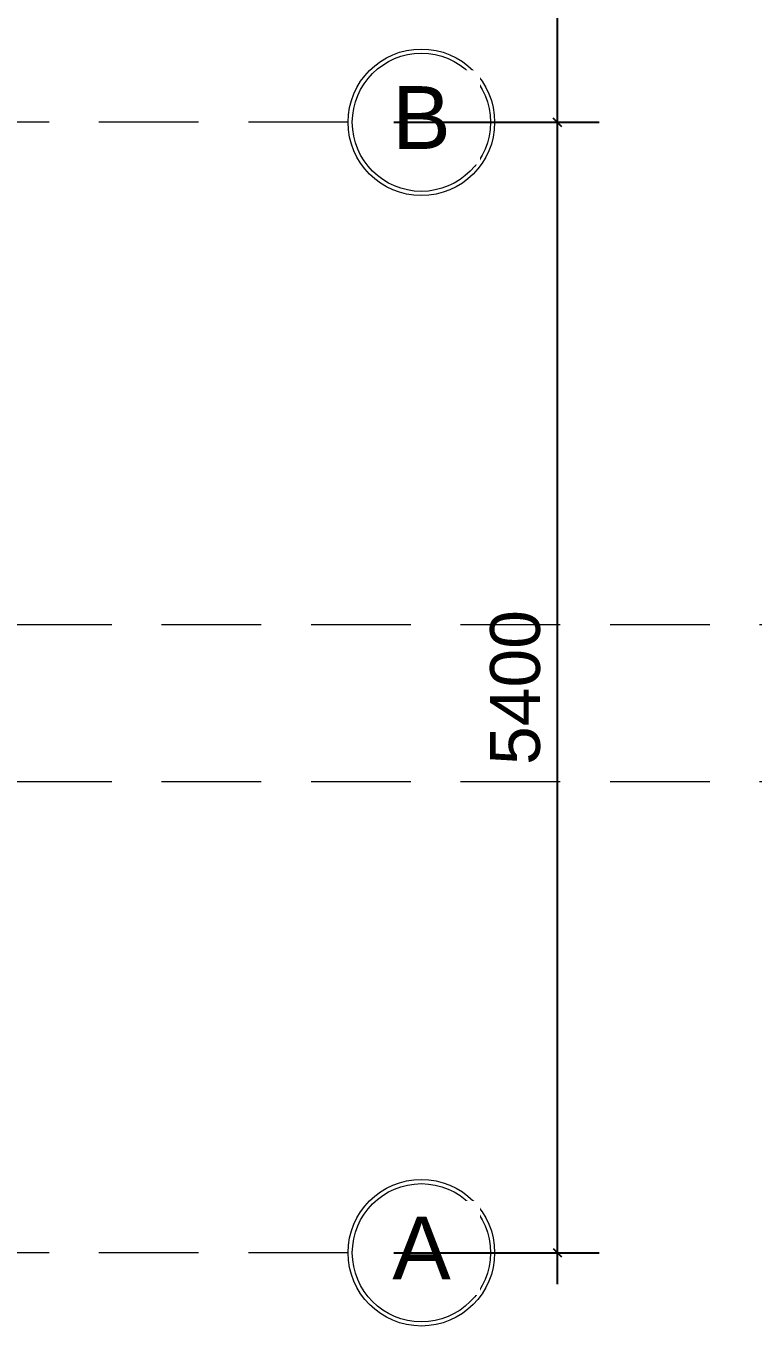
# Model space of a CAD drawing. Header units: millimetres. Extents: x -20510 to 108935, y -243239 to 20306.
# Drawn here: x 37961 to 41434, y -35350 to -29140 of the extents above; entities that cross this region are included whole.
import ezdxf

# ---------------------------------------------------------------- set-up
doc = ezdxf.new("R2010")
doc.units = ezdxf.units.MM
doc.linetypes.add('Hidden', pattern=[714.375, 476.25, -238.125])
for name, color, linetype, lineweight in [('A-ANNO-DIMS', 1, 'Continuous', 9), ('A-FLOR-LEVL', 8, 'Continuous', 9), ('S-GRID', 1, 'Continuous', 9), ('S-GRID-IDEN', 1, 'Continuous', 9)]:
    doc.layers.add(name, color=color, linetype=linetype, lineweight=lineweight)
doc.styles.add('Arial_2', font='arial.ttf', dxfattribs={"height": 300})
doc.styles.add('Arial_5', font='arial.ttf', dxfattribs={"height": 238.125})
doc.dimstyles.new('SecretInternalLinAngDimStyle5p4736185', dxfattribs={"dimscale": 304.8, "dimtxt": 242.94927, "dimasz": 0.130208, "dimexe": 0.656168, "dimexo": 0.0625, "dimgap": 0.260417, "dimtad": 1, "dimdec": 0, "dimrnd": 100, "dimzin": 0, "dimdsep": 46, "dimtxsty": 'Arial_5', "dimblk1": 'OBLIQUE', "dimblk2": 'OBLIQUE', "dimsah": 1, "dimcen": 0.09, "dimdle": 0.492126, "dimazin": 0, "dimtfac": 1, "dimtdec": 4, "dimtix": 1, "dimtmove": 0, "dimatfit": 3, "dimfxl": 2.624672, "dimfxlon": 1, "dimtvp": 1, "dimtolj": 1, "dimtzin": 0, "dimarcsym": 2})

# ---------------------------------------------------------------- blocks, each defined once
blk = doc.blocks.new('Grid - TRUC  D1-102336-02_MẶT BẰNG TẦNG 2')
at = {"layer": 'S-GRID-IDEN'}
for radius in [3.5, 3.3]:
    blk.add_circle((0, 0), radius, dxfattribs=at)
blk = doc.blocks.new('_Oblique')
at = {"color": 0, "linetype": 'ByBlock', "lineweight": -2}
blk.add_line((-0.5, -0.5), (0.5, 0.5), dxfattribs=at)
blk = doc.blocks.new('DIMBLOCK90-02_MẶT BẰNG TẦNG 2')
at = {"layer": 'A-ANNO-DIMS', "color": 0, "lineweight": -2, "transparency": 16777216}
for p, q in [((40500, -35150), (40500, -29450)), ((39719.1, -29600), (40700, -29600)), ((39719.1, -35000), (40700, -35000))]:
    blk.add_line(p, q, dxfattribs=at)
at = {"layer": 'Defpoints', "color": 0, "transparency": 16777216}
for p in [(39700, -29600), (40500, -29600), (39700, -35000)]:
    blk.add_point(p, dxfattribs=at)
at = {"layer": 'A-ANNO-DIMS', "color": 0, "lineweight": -2, "transparency": 16777216, "xscale": 39.6875, "yscale": 39.6875, "zscale": 39.6875}
for p, rotation in [((40500, -29600), 90), ((40500, -35000), 270)]:
    blk.add_blockref('_Oblique', p, dxfattribs=dict(at, rotation=rotation))
at = {"layer": 'A-ANNO-DIMS', "color": 0, "transparency": 16777216, "insert": (40299, -32300), "char_height": 238.12, "width": 879.103, "attachment_point": 5, "rotation": 90, "style": 'Arial_5'}
blk.add_mtext('\\A1;5400', dxfattribs=at)
blk = doc.blocks.new('DIMBLOCK91-02_MẶT BẰNG TẦNG 2')
at = {"layer": 'A-ANNO-DIMS', "color": 0, "lineweight": -2, "transparency": 16777216}
for p, q in [((40500, -29750), (40500, -27050)), ((39719.1, -27200), (40700, -27200)), ((39719.1, -29600), (40700, -29600))]:
    blk.add_line(p, q, dxfattribs=at)
at = {"layer": 'Defpoints', "color": 0, "transparency": 16777216}
for p in [(39700, -27200), (40500, -27200), (39700, -29600)]:
    blk.add_point(p, dxfattribs=at)
at = {"layer": 'A-ANNO-DIMS', "color": 0, "lineweight": -2, "transparency": 16777216, "xscale": 39.6875, "yscale": 39.6875, "zscale": 39.6875}
for p, rotation in [((40500, -27200), 90), ((40500, -29600), 270)]:
    blk.add_blockref('_Oblique', p, dxfattribs=dict(at, rotation=rotation))
at = {"layer": 'A-ANNO-DIMS', "color": 0, "transparency": 16777216, "insert": (40299, -28400), "char_height": 238.12, "width": 879.103, "attachment_point": 5, "rotation": 90, "style": 'Arial_5'}
blk.add_mtext('\\A1;2400', dxfattribs=at)

msp = doc.modelspace()

# ---------------------------------------------------------------- linework, layer by layer
at = {"layer": 'A-FLOR-LEVL', "linetype": 'Hidden'}
for p, q in [((63373.4, -32000), (33822.7, -32000)), ((63373.4, -32750), (33822.7, -32750))]:
    msp.add_line(p, q, dxfattribs=at)
at = {"layer": 'S-GRID', "linetype": 'Hidden'}
for p, q in [((39500, -29600), (-3000, -29600)), ((39500, -35000), (-3000, -35000))]:
    msp.add_line(p, q, dxfattribs=at)

# ---------------------------------------------------------------- block references
at = {"layer": 'S-GRID-IDEN', "xscale": 99.99999999999991, "yscale": 99.99999999999991, "zscale": 99.99999999999991, "rotation": 90}
for p in [(39850, -29600), (39850, -35000)]:
    msp.add_blockref('Grid - TRUC  D1-102336-02_MẶT BẰNG TẦNG 2', p, dxfattribs=at)

# ---------------------------------------------------------------- next in the draw order: texts
at = {"layer": 'S-GRID-IDEN', "char_height": 300, "width": 344.726, "attachment_point": 1, "style": 'Arial_2', "bg_fill": 3, "box_fill_scale": 1.25, "bg_fill_color": 9, "bg_fill_true_color": 13158600, "bg_fill_transparency": 0}
for s, insert in [('B', (39711, -29427.3)), ('A', (39711, -34827.3))]:
    msp.add_mtext(s, dxfattribs=dict(at, insert=insert))

# ---------------------------------------------------------------- next in the draw order: dimensions: what is measured, and where the dimension line sits
at = {"layer": 'A-ANNO-DIMS'}
for base, p1, p2, override, picture, middle in [((40500, -27200), (39700, -29600), (39700, -27200), {"dimpost": '<>', "dimfxl": 2400}, 'DIMBLOCK91-02_MẶT BẰNG TẦNG 2', (40299, -28400)), ((40500, -29600), (39700, -35000), (39700, -29600), {"dimpost": '<>', "dimfxl": 5400}, 'DIMBLOCK90-02_MẶT BẰNG TẦNG 2', (40299, -32300))]:
    dim = msp.add_linear_dim(base=base, p1=p1, p2=p2, angle=90, dimstyle='SecretInternalLinAngDimStyle5p4736185', override=override, dxfattribs=at)
    dim.commit()
    dim.dimension.update_dxf_attribs({"geometry": picture, "text_midpoint": middle})

doc.saveas('drawing.dxf')
